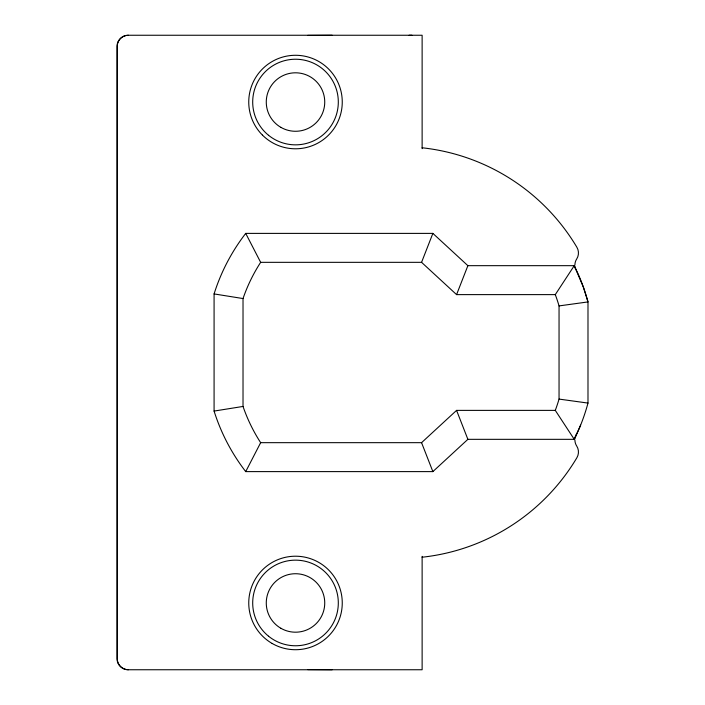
<?xml version="1.0" encoding="UTF-8"?>
<svg xmlns="http://www.w3.org/2000/svg" width="705" height="705" viewBox="0 0 705 705"><rect width="100%" height="100%" fill="white"/><g stroke="black" fill="none" stroke-linecap="round" stroke-linejoin="round"><path stroke-width="1.06" d="M117.338 44.688L117.338 660.312M117.585 43.657C118.687 38.81 123.401 35.215 128.345 35.25M432.87 233.39L245.719 233.39L260.656 262.33L421.564 262.33L432.87 233.39L467.882 265.67L574.249 265.67L574.919 265.027A11.13 11.13 0 0 1 576.69 259.008A11.13 11.13 0 0 0 576.901 247.296A205.93 205.93 0 0 0 422.128 147.777M421.564 262.33L456.576 294.619L467.882 265.67M580.612 425.159L574.249 439.33L467.882 439.33L432.87 471.61L245.719 471.61A194.8 194.8 0 0 1 214.082 411.077L214.082 293.923A194.8 194.8 0 0 1 245.719 233.39M576.664 433.76L574.249 439.33L555.293 410.38A165.86 165.86 0 0 0 559.047 399.092L559.047 305.908A165.86 165.86 0 0 0 555.293 294.619L574.249 265.67L583.361 287.102L587.988 301.925L587.988 403.075A194.8 194.8 0 0 1 578.312 430.64L574.249 439.33L574.919 439.973A11.13 11.13 0 0 0 576.69 445.992A11.13 11.13 0 0 1 576.901 457.704A205.93 205.93 0 0 1 422.128 557.223M245.719 471.61L260.656 442.669A165.86 165.86 0 0 1 243.022 406.441L243.022 298.559A165.86 165.86 0 0 1 260.656 262.33M260.656 442.669L421.564 442.669L456.576 410.38L555.293 410.38M243.022 406.441L214.082 411.077M559.047 305.908L587.988 301.925A194.8 194.8 0 0 0 578.312 274.36L574.249 265.67L575.483 268.508M307.768 35.391L332.143 35.25M409.129 35.268L411.905 35.25M456.576 294.619L555.293 294.619M307.768 669.609L332.143 669.75M128.345 669.75C123.26 669.785 118.458 665.969 117.479 660.955M587.988 403.075L559.047 399.092M214.082 293.923L243.022 298.559M456.576 410.38L467.882 439.33M421.564 442.669L432.87 471.61M422.128 148.658L422.128 35.25L128.151 35.25A11.139 11.139 0 0 0 117.012 46.38L117.012 658.62A11.139 11.139 0 0 0 128.151 669.75L422.128 669.75L422.128 556.342M280.89 628.278A29.231 29.231 0 0 0 324.741 602.96A29.231 29.231 0 0 0 280.89 577.642A29.231 29.231 0 0 0 280.89 628.278M268.57 636.227A42.802 42.802 0 0 0 337.783 609.658A42.802 42.802 0 0 0 280.167 562.995A42.802 42.802 0 0 0 268.57 636.227M272.13 643.453A46.75 46.75 0 0 0 342.26 602.96A46.75 46.75 0 0 0 272.13 562.475A46.75 46.75 0 0 0 272.13 643.453M280.89 127.358A29.231 29.231 0 0 0 324.741 102.04A29.231 29.231 0 0 0 280.89 76.722A29.231 29.231 0 0 0 280.89 127.358M268.57 135.307A42.802 42.802 0 0 0 337.783 108.737A42.802 42.802 0 0 0 280.167 62.075A42.802 42.802 0 0 0 268.57 135.307M262.445 135.096A46.75 46.75 0 0 0 340.665 114.14A46.75 46.75 0 0 0 283.401 56.876A46.75 46.75 0 0 0 262.445 135.096"/></g></svg>
